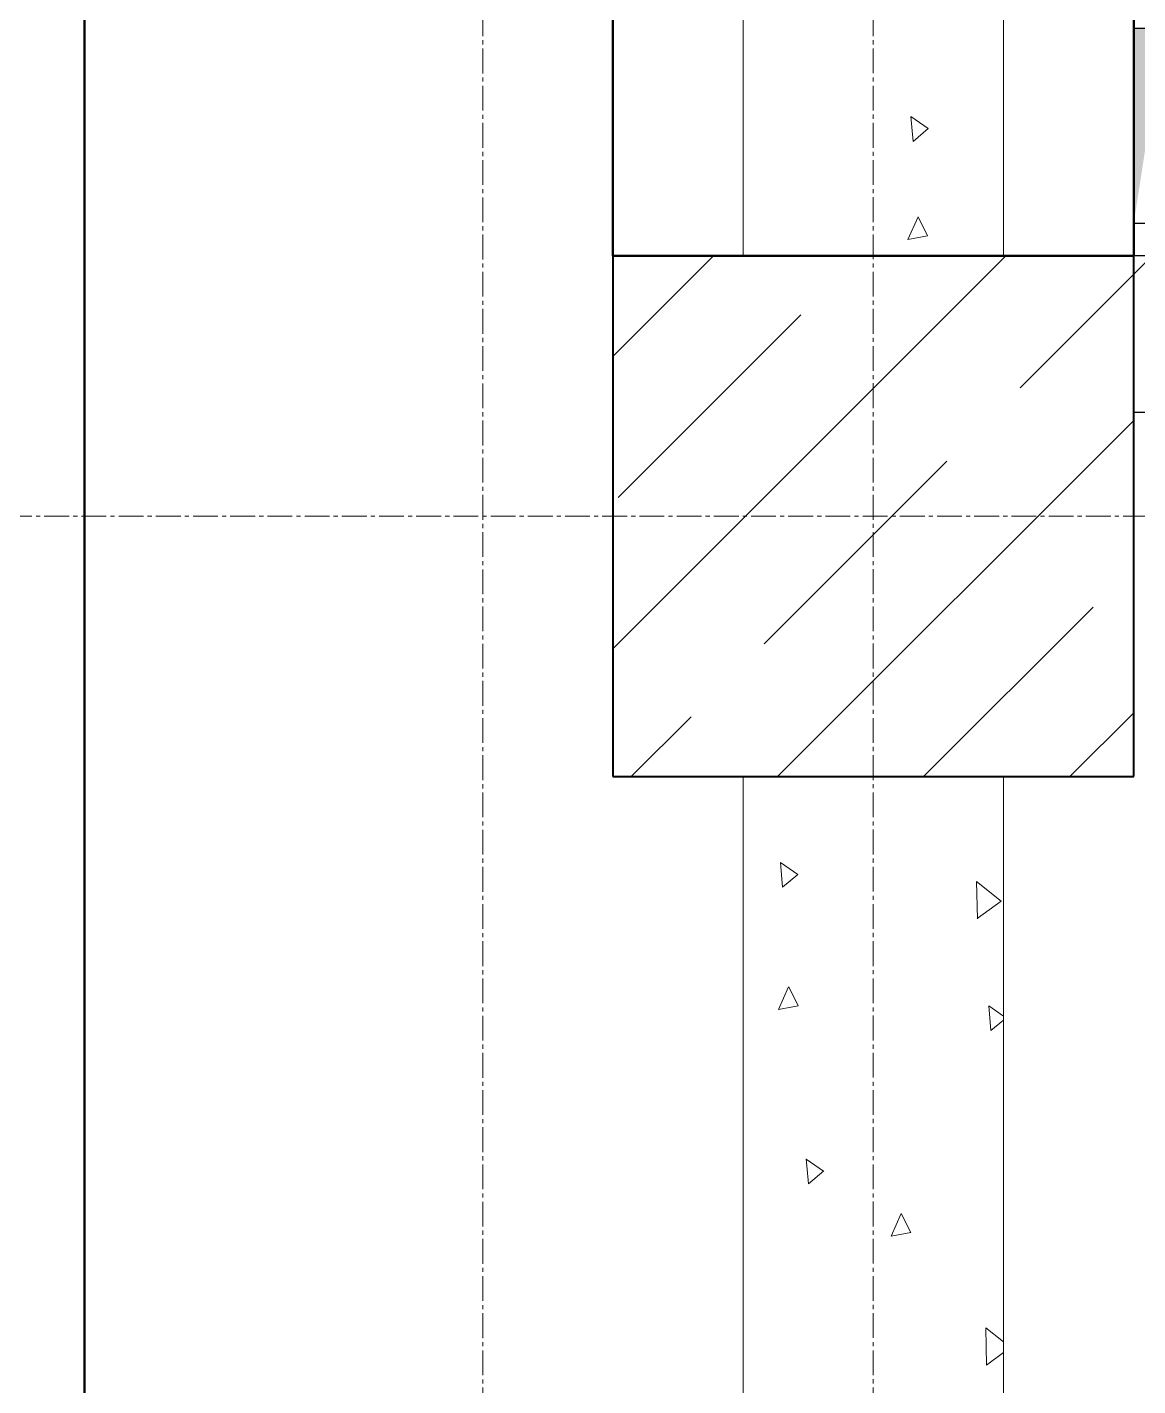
# Model space of a CAD drawing. Header units: millimetres. Extents: x -7155 to 483283, y -227682 to 148426.
# Drawn here: x 11950 to 12803, y 69532 to 70576 of the extents above; entities that cross this region are included whole.
import ezdxf

# ---------------------------------------------------------------- set-up
doc = ezdxf.new("R2010")
doc.units = ezdxf.units.MM
doc.linetypes.add('CENTER2', pattern=[28.575, 19.05, -3.175, 3.175, -3.175])
doc.linetypes.add('HIDDEN2', pattern=[4.7625, 3.175, -1.5875])
for name, color, linetype, lineweight in [('АР_Колонны', 70, 'Continuous', 30), ('АР_Стены ЖБ', 7, 'Continuous', 30), ('АР_Стены кирпич', 32, 'Continuous', 25), ('АР_Стены ПЕНОблок', 52, 'Continuous', 20), ('АР_Штриховка', 8, 'Continuous', 0)]:
    doc.layers.add(name, color=color, linetype=linetype, lineweight=lineweight)
doc.layers.add('АР_Оси_РД_100', color=7, linetype='Continuous', lineweight=0, true_color=0x525252)
doc.layers.add('РД_Оси_100', color=7, linetype='Continuous', lineweight=0, true_color=0x525252)
doc.layers.add('КР_Балки-0.5', color=60, linetype='Continuous', lineweight=50, plot=False)

# ---------------------------------------------------------------- blocks, each defined once
blk = doc.blocks.new('СОШ_2200_АР_ОСИ_М100_28.05.24')
at = {"layer": 'АР_Оси_РД_100', "linetype": 'CENTER2'}
for points in [[(12000.12, -6155), (12300, -5755), (12300, 139538.679), (12000, 139938.679)], [(12600, -6155), (12600, 139938.679)], [(119910, 70200), (-5954.958, 70200)]]:
    blk.add_lwpolyline(points, dxfattribs=at)

msp = doc.modelspace()

# ---------------------------------------------------------------- linework, layer by layer
at = {"color": 18, "linetype": 'Continuous', "true_color": 0x000000}
for p, q in [((12800, 70425), (12800, 70575)), ((12800, 70575), (12950, 70575)), ((12950, 70425), (12800, 70425))]:
    msp.add_line(p, q, dxfattribs=at)
at = {"color": 1, "lineweight": 50}
msp.add_lwpolyline([(589, 87844), (11994, 87844), (11994, 64899), (589, 64899)], close=True, dxfattribs=at)
at = {"color": 18, "linetype": 'Continuous', "true_color": 0x000000}
msp.add_solid([(12800, 70425), (12800, 70575), (12820.2, 70554.5), (12950, 70575)], dxfattribs=at)
at = {"layer": 'АР_Колонны', "color": 18, "linetype": 'HIDDEN2', "lineweight": 25, "true_color": 0x000000}
for p, q in [((12400, 70400), (12800, 70400)), ((12400, 70000), (12400, 70400)), ((12800, 70400), (12800, 70000)), ((12800, 70000), (12400, 70000))]:
    msp.add_line(p, q, dxfattribs=at)
at = {"layer": 'АР_Колонны', "color": 18, "linetype": 'Continuous', "lineweight": 30, "true_color": 0x000000}
for p, q in [((12800, 70400), (12400, 70400)), ((12400, 70400), (12400, 70000)), ((12800, 70000), (12800, 70400)), ((12400, 70000), (12800, 70000))]:
    msp.add_line(p, q, dxfattribs=at)
at = {"layer": 'АР_Стены ЖБ', "color": 18, "linetype": 'Continuous', "lineweight": 40, "true_color": 0x000000}
for p, q in [((12800, 70400), (12400, 70400)), ((12400, 70400), (12400, 70000)), ((12800, 70000), (12800, 70400)), ((12400, 70000), (12800, 70000))]:
    msp.add_line(p, q, dxfattribs=at)
at = {"layer": 'АР_Стены кирпич', "color": 18, "linetype": 'Continuous', "lineweight": 25, "true_color": 0x000000}
for p, q in [((12800, 70400), (12800, 70280)), ((13500, 70400), (12800, 70400)), ((12800, 70280), (13500, 70280))]:
    msp.add_line(p, q, dxfattribs=at)
at = {"layer": 'АР_Стены ПЕНОблок', "color": 18, "linetype": 'Continuous', "lineweight": 20, "true_color": 0x000000}
for p, q in [((12500, 72300), (12500, 70400)), ((12700, 70400), (12700, 72300)), ((12500, 70400), (12700, 70400)), ((12700, 70000), (12500, 70000)), ((12500, 70000), (12500, 68775)), ((12700, 68775), (12700, 70000))]:
    msp.add_line(p, q, dxfattribs=at)
at = {"layer": 'АР_Штриховка', "color": 18, "linetype": 'Continuous', "lineweight": 0, "true_color": 0x000000}
for p, q in [((12630.5, 70488), (12628.8, 70507)), ((12642.1, 70497.8), (12628.8, 70507)), ((12630.5, 70488), (12642.2, 70497.8)), ((12626.6, 70412.6), (12634.4, 70430)), ((12641.6, 70415.5), (12634.4, 70430)), ((12626.6, 70412.6), (12641.6, 70415.5)), ((12800, 70385.9), (12814.1, 70400)), ((12530.3, 69915), (12528.6, 69934)), ((12541.9, 69924.8), (12528.6, 69934)), ((12530.3, 69915), (12541.9, 69924.8)), ((12679.9, 69890.8), (12679.3, 69919.4)), ((12698.3, 69904.3), (12679.3, 69919.4)), ((12679.8, 69890.9), (12698.3, 69904.3)), ((12527.2, 69821), (12534.9, 69838.4)), ((12542.2, 69823.9), (12535, 69838.4)), ((12527.2, 69821), (12542.2, 69823.9)), ((12690.3, 69804.9), (12688.6, 69823.8)), ((12700, 69815.9), (12688.6, 69823.8)), ((12690.3, 69804.9), (12700, 69813)), ((12550.2, 69687.3), (12548.5, 69706.3)), ((12561.8, 69697), (12548.5, 69706.2)), ((12550.2, 69687.3), (12561.9, 69697.1)), ((12613.7, 69647.1), (12621.5, 69664.5)), ((12628.7, 69649.9), (12621.5, 69664.4)), ((12613.8, 69647), (12628.7, 69649.9)), ((12686.9, 69548), (12686.3, 69576.6)), ((12700, 69565.8), (12686.3, 69576.6)), ((12686.9, 69548), (12700, 69557.6))]:
    msp.add_line(p, q, dxfattribs=at)
at = {"layer": 'АР_Штриховка', "color": 18, "linetype": 'Continuous', "lineweight": 5, "true_color": 0x000000}
for p, q in [((12400, 70322.7), (12477.3, 70400)), ((12400, 70098.1), (12701.9, 70400)), ((12712.7, 70298.6), (12800, 70385.9)), ((12404, 70214.4), (12544.3, 70354.7)), ((12526.4, 70000), (12800, 70273.6)), ((12516.2, 70102.1), (12656.5, 70242.4)), ((12638.6, 70000), (12768.8, 70130.2)), ((12414.1, 70000), (12460.1, 70046)), ((12750.9, 70000), (12800, 70049.1))]:
    msp.add_line(p, q, dxfattribs=at)
at = {"layer": 'КР_Балки-0.5', "color": 18, "ltscale": 200, "true_color": 0x000000}
for p, q in [((12400, 70400), (12400, 88300)), ((12400, 70400), (12400, 88300)), ((12800, 88300), (12800, 70400)), ((12800, 88300), (12800, 70400)), ((12800, 70400), (12400, 70400)), ((12800, 70400), (12400, 70400))]:
    msp.add_line(p, q, dxfattribs=at)

# ---------------------------------------------------------------- block references
at = {"layer": 'РД_Оси_100'}
msp.add_blockref('СОШ_2200_АР_ОСИ_М100_28.05.24', (0, 0), dxfattribs=at)

doc.saveas('drawing.dxf')
